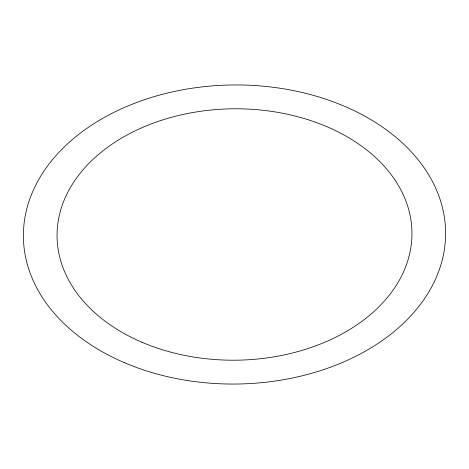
<?xml version="1.0" encoding="UTF-8"?>
<svg xmlns="http://www.w3.org/2000/svg" width="469" height="469" viewBox="0 0 469 469"><rect width="100%" height="100%" fill="white"/><g stroke="black" fill="none" stroke-linecap="round" stroke-linejoin="round"><path stroke-width="0.7" d="M124.59 362.754A211.114 149.541 -0.6 0 0 445.55 236.986A211.114 149.541 -0.6 0 0 133.36 103.76A211.114 149.541 -0.6 0 0 124.59 362.754M142.113 342.306A177.458 125.704 -0.6 0 0 411.905 236.593A177.458 125.704 -0.6 0 0 149.488 124.602A177.458 125.704 -0.6 0 0 142.113 342.306"/></g></svg>
